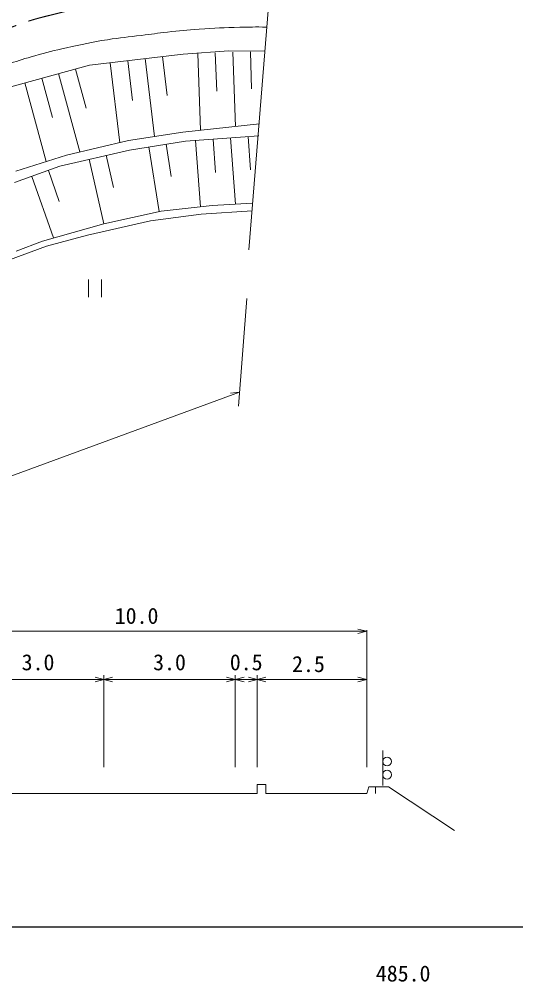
# Model space of a CAD drawing. Units: millimetres, scale not verified. Extents: x 40000 to 680000, y 20000 to 380000.
# Drawn here: x 509204 to 565846, y 198715 to 308550 of the extents above; entities that cross this region are included whole.
import ezdxf
from ezdxf.enums import TextEntityAlignment as Align

# ---------------------------------------------------------------- set-up
doc = ezdxf.new("R2010")
doc.units = ezdxf.units.MM
doc.header["$LTSCALE"] = 1000
doc.linetypes.add('CHAIN', pattern=[18.5, 12, -1.5, 3.5, -1.5])
for name, color, linetype, lineweight in [('M-BGD', 7, 'Continuous', 13), ('M-BMK', 2, 'CHAIN', 13), ('M-STR-HTXT', 7, 'Continuous', 13), ('M-TTL-BAND', 7, 'Continuous', 25), ('M-WORK', 1, 'Continuous', 13)]:
    doc.layers.add(name, color=color, linetype=linetype, lineweight=lineweight)
doc.styles.add('ＭＳ ゴシック', font='')
doc.styles.get('ＭＳ ゴシック').set_extended_font_data('MS Gothic')

msp = doc.modelspace()

# ---------------------------------------------------------------- linework, layer by layer
at = {"layer": 'M-BGD'}
for p, q in [((498846, 238707), (548846, 238707)), ((548846, 238707), (547846, 238957)), ((548846, 238707), (547846, 238457)), ((548846, 238827), (548846, 223207)), ((518846, 233207), (503846, 233207)), ((518846, 233207), (517846, 233457)), ((518846, 233207), (517846, 232957)), ((518846, 223207), (518846, 233707)), ((518846, 233207), (519846, 233457)), ((533846, 233207), (518846, 233207)), ((518846, 233207), (519846, 232957)), ((533846, 233207), (532846, 233457)), ((533846, 233207), (532846, 232957)), ((533846, 223207), (533846, 233707)), ((533846, 233207), (534846, 233457)), ((536346, 233207), (533846, 233207)), ((533846, 233207), (534846, 232957)), ((536346, 233207), (535346, 233457)), ((536346, 233207), (535346, 232957)), ((536346, 233707), (536346, 223207)), ((536346, 233207), (537346, 233457)), ((536346, 233207), (548846, 233207)), ((536346, 233207), (537346, 232957)), ((548846, 233207), (547846, 233457)), ((548846, 233207), (547846, 232957)), ((550668, 221093), (550668, 225093)), ((536346, 220207), (536346, 221207)), ((537346, 221207), (536346, 221207)), ((537346, 220207), (537346, 221207)), ((548846, 220207), (549096, 220957)), ((549846, 220957), (549096, 220957)), ((549846, 220207), (549846, 220957)), ((549846, 220957), (551346, 220957)), ((551346, 220957), (558846, 215957)), ((536346, 220207), (498846, 220207)), ((548846, 220207), (537346, 220207))]:
    msp.add_line(p, q, dxfattribs=at)
for centre in [(551168, 223843), (551168, 222343)]:
    msp.add_circle(centre, 500, dxfattribs=at)
at = {"layer": 'M-BMK'}
msp.add_open_spline([(493209, 301140), (496240, 302370), (497029, 302679), (499452, 303726), (500936, 304367), (501766, 304728), (503238, 305395), (504636, 306027), (505398, 306430), (506808, 307034), (507595, 307371), (508044, 307540), (508846, 307836), (509534, 308090), (509918, 308237), (510620, 308448), (511729, 308782), (512367, 308914), (513490, 309197), (514681, 309497), (515352, 309652), (516550, 309922), (518195, 310293), (519112, 310525), (520769, 310837), (521671, 311007), (522176, 311111), (523087, 311229), (524352, 311394), (525067, 311424), (526337, 311550), (527827, 311698), (528657, 311839), (530152, 311930), (531217, 311995), (531576, 312010), (532882, 312035)], degree=3, knots=[0, 0, 0, 0, 1, 1, 1, 2, 2, 2, 3, 3, 3, 4, 4, 4, 5, 5, 5, 6, 6, 6, 7, 7, 7, 8, 8, 8, 9, 9, 9, 10, 10, 10, 11, 11, 11, 12, 12, 12, 12], dxfattribs=at)
at = {"layer": 'M-STR-HTXT'}
for p, q in [((535150, 276674), (534231, 264413)), ((534312, 266009), (420755, 224182)), ((534312, 266009), (533287, 265898))]:
    msp.add_line(p, q, dxfattribs=at)
at = {"layer": 'M-TTL-BAND'}
msp.add_line((40000, 205000), (579000, 205000), dxfattribs=at)
at = {"layer": 'M-WORK'}
for p, q in [((537748, 311396), (535388, 282222)), ((517217, 303306), (527922, 304579)), ((525549, 304297), (526078, 299844)), ((527922, 304579), (533130, 304929)), ((529574, 304637), (529879, 295876)), ((531573, 304706), (531726, 300326)), ((533130, 304929), (537223, 304903)), ((533572, 304776), (533866, 296313)), ((535571, 304845), (535718, 300614)), ((508237, 300855), (517217, 303306)), ((519591, 303588), (520676, 294465)), ((521577, 303824), (522119, 299263)), ((523563, 304061), (524622, 295155)), ((513691, 302344), (516131, 293402)), ((515621, 302870), (516841, 298399)), ((509832, 301290), (512283, 292311)), ((511762, 301817), (512987, 297327)), ((527853, 295654), (536595, 296611)), ((521682, 294701), (527853, 295654)), ((514608, 293045), (521682, 294701)), ((528180, 294637), (521782, 293623)), ((536534, 295244), (528180, 294637)), ((529319, 294720), (529869, 287147)), ((531313, 294865), (531589, 291079)), ((533308, 295010), (533858, 287447)), ((535303, 295155), (535578, 291373)), ((521782, 293623), (513816, 291774)), ((523993, 293974), (525160, 286610)), ((525969, 294287), (526552, 290605)), ((508802, 291211), (514608, 293045)), ((517180, 292580), (518852, 285204)), ((519130, 293022), (519966, 289334)), ((513816, 291774), (508668, 289926)), ((512542, 291283), (513774, 287768)), ((510655, 290622), (513118, 283591)), ((525395, 286662), (531221, 287294)), ((535790, 286695), (529967, 286301)), ((531221, 287294), (535825, 287561)), ((518839, 285201), (525395, 286662)), ((529967, 286301), (524183, 285553)), ((511855, 283236), (518839, 285201)), ((524183, 285553), (516982, 283901)), ((516982, 283901), (512319, 282642)), ((512319, 282642), (508109, 281107)), ((508852, 282072), (511855, 283236)), ((517096, 278850), (517096, 276850)), ((518596, 278850), (518596, 276850))]:
    msp.add_line(p, q, dxfattribs=at)
for points, knots in [([(471138, 298309), (471644, 299147), (471875, 299456), (472090, 300285), (472234, 300840), (472310, 301163), (472307, 301736), (472303, 302636), (471883, 303087), (471800, 303984), (471730, 304742), (471694, 305185), (471837, 305933), (471960, 306577), (472057, 306975), (472460, 307491), (472853, 307995), (473203, 308166), (473745, 308504), (474606, 309041), (475180, 309176), (476121, 309556), (477648, 310171), (478528, 310453), (480094, 310958), (481682, 311470), (482603, 311649), (484223, 312048), (487768, 312922), (489767, 313357), (493325, 314178), (495171, 314605), (496273, 314613), (498054, 315258), (499398, 315745), (500253, 315890), (501396, 316749), (502236, 317380), (502639, 317833), (503298, 318651), (503689, 319137), (503965, 319399), (504172, 319988), (504413, 320672), (504303, 321114), (504326, 321839), (504361, 322902), (504032, 323527), (504275, 324563), (504480, 325439), (504655, 325952), (505186, 326679), (505825, 327553), (506237, 328040), (507125, 328662), (507588, 328986), (507901, 329082), (508414, 329323), (509111, 329650), (509482, 329896), (510220, 330116), (510942, 330331), (511386, 330280), (512115, 330468), (512816, 330649), (513183, 330839), (513878, 331041), (514475, 331215), (514840, 331213), (515420, 331438), (516018, 331669), (516223, 332071), (516830, 332275), (517227, 332409), (517476, 332377), (517888, 332451), (518545, 332570), (518902, 332717), (519567, 332775), (520752, 332877), (521422, 332749), (522611, 332723), (523347, 332707), (523760, 332618), (524494, 332672), (524881, 332700), (525097, 332738), (525474, 332826), (525912, 332929), (526124, 333097), (526558, 333213), (526945, 333317), (527163, 333434), (527564, 333420), (528139, 333400), (528473, 333347), (529008, 333136), (529298, 333022), (529471, 332954), (529705, 332749), (529980, 332507), (530115, 332332), (530272, 332001), (530524, 331474), (530425, 331097), (530619, 330547), (530793, 330056), (530966, 329811), (531224, 329359), (531470, 328929), (531561, 328649), (531897, 328284), (532180, 327975), (532393, 327831), (532784, 327679), (533395, 327441), (533792, 327458), (534447, 327458), (535160, 327459), (535557, 327549), (536263, 327645), (536977, 327742), (537369, 327847), (538079, 327968), (538517, 328042), (538655, 328065), (539200, 328154)], [0, 0, 0, 0, 1, 1, 1, 2, 2, 2, 3, 3, 3, 4, 4, 4, 5, 5, 5, 6, 6, 6, 7, 7, 7, 8, 8, 8, 9, 9, 9, 10, 10, 10, 11, 11, 11, 12, 12, 12, 13, 13, 13, 14, 14, 14, 15, 15, 15, 16, 16, 16, 17, 17, 17, 18, 18, 18, 19, 19, 19, 20, 20, 20, 21, 21, 21, 22, 22, 22, 23, 23, 23, 24, 24, 24, 25, 25, 25, 26, 26, 26, 27, 27, 27, 28, 28, 28, 29, 29, 29, 30, 30, 30, 31, 31, 31, 32, 32, 32, 33, 33, 33, 34, 34, 34, 35, 35, 35, 36, 36, 36, 37, 37, 37, 38, 38, 38, 39, 39, 39, 40, 40, 40, 41, 41, 41, 42, 42, 42, 42]), ([(480110, 291802), (487405, 294979), (489251, 295801), (495142, 298292), (497578, 299321), (498940, 299905), (501385, 300914), (503013, 301585), (503909, 302007), (505568, 302599), (507660, 303346), (508833, 303771), (510969, 304379), (512368, 304777), (513159, 304974), (514579, 305287), (516400, 305688), (517420, 305920), (519260, 306219), (520767, 306464), (521623, 306517), (523137, 306708), (524297, 306854), (524945, 306955), (526107, 307080), (527514, 307232), (528304, 307309), (529716, 307406), (531529, 307532), (532546, 307599), (534362, 307639), (535577, 307667), (535976, 307672), (537471, 307663)], [0, 0, 0, 0, 1, 1, 1, 2, 2, 2, 3, 3, 3, 4, 4, 4, 5, 5, 5, 6, 6, 6, 7, 7, 7, 8, 8, 8, 9, 9, 9, 10, 10, 10, 11, 11, 11, 11])]:
    msp.add_open_spline(points, degree=3, knots=knots, dxfattribs=at)

# ---------------------------------------------------------------- texts
at = {"layer": 'M-BGD', "style": 'ＭＳ ゴシック'}
for s, p in [('10.0', (520096, 239007)), ('2.5', (540329, 233507))]:
    msp.add_text(s, height=1833, dxfattribs=at).set_placement(p, align=Align.BOTTOM_LEFT)
for s, p in [('3.0', (511346, 233707)), ('3.0', (526346, 233707)), ('0.5', (535096, 233707))]:
    msp.add_text(s, height=1833, dxfattribs=at).set_placement(p, align=Align.BOTTOM_CENTER)
at = {"layer": 'M-TTL-BAND', "style": 'ＭＳ ゴシック'}
msp.add_text('485.0', height=1833, dxfattribs=at).set_placement((553000, 198195), align=Align.BOTTOM_CENTER)

doc.saveas('drawing.dxf')
